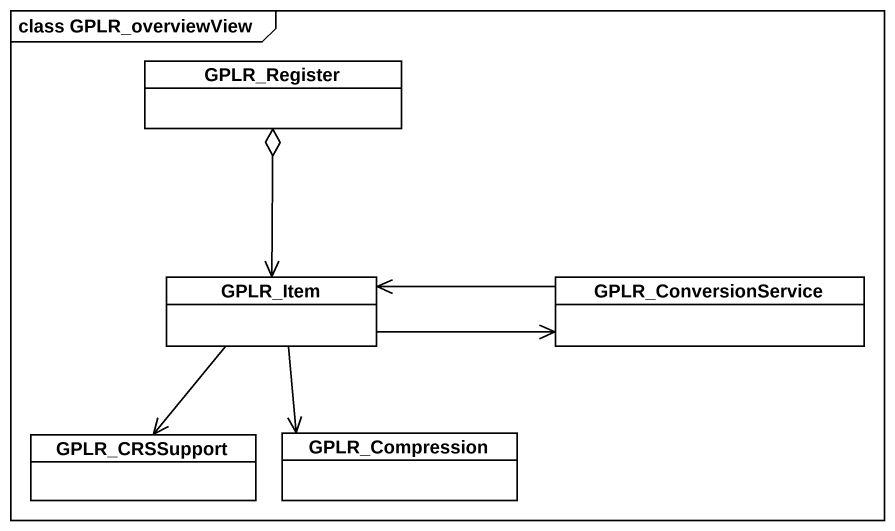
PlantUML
@startuml
mainframe class GPLR_overviewView
hide circle
hide empty members
class GPLR_Register #FFFFFF
class GPLR_Item #FFFFFF
class GPLR_ConversionService #FFFFFF
class GPLR_CRSSupport #FFFFFF
class GPLR_Compression #FFFFFF
GPLR_Item <-up-o GPLR_Register
GPLR_Item -right-> GPLR_ConversionService
GPLR_Item --> GPLR_CRSSupport
GPLR_Item --> GPLR_Compression
GPLR_ConversionService -left-> GPLR_Item
@enduml
